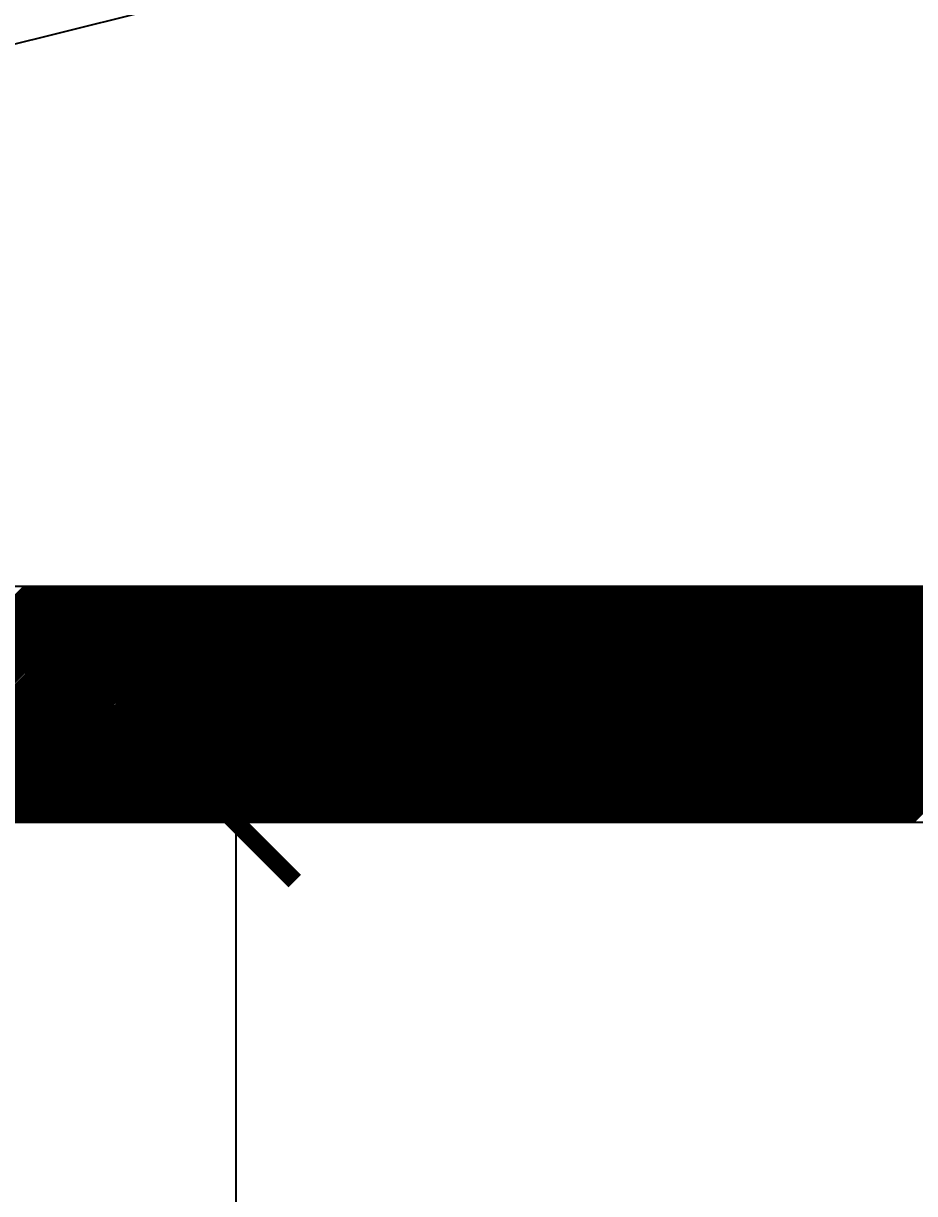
# Model space of a CAD drawing. Header units: millimetres. Extents: x -72 to 470, y 3 to 161.
# Drawn here: x 432.6926 to 433.0702, y 60.8379 to 61.3339 of the extents above; entities that cross this region are included whole.
import ezdxf

# ---------------------------------------------------------------- set-up
doc = ezdxf.new("R2010")
doc.units = ezdxf.units.MM
doc.layers.get('0').update_dxf_attribs({"color": 3})
doc.layers.add('COTAS', color=7, linetype='Continuous')
doc.layers.add('LAYER2', color=5, linetype='Continuous')
doc.styles.get("Standard").update_dxf_attribs({"font": 'arial.ttf'})
doc.dimstyles.new('ISO-25', dxfattribs={"dimtxt": 0.1, "dimasz": 0.05, "dimexe": 1.25, "dimexo": 0.625, "dimgap": 0.1, "dimtad": 1, "dimzin": 1, "dimtxsty": 'Standard', "dimblk": 'ARCHTICK', "dimcen": 2.5, "dimse1": 1, "dimse2": 1, "dimazin": 3, "dimtfac": 1, "dimtmove": 0, "dimatfit": 3, "dimldrblk": 'ARCHTICK', "dimfxl": 1, "dimarcsym": 0})

# ---------------------------------------------------------------- blocks, each defined once
blk = doc.blocks.new('_ArchTick')
at = {"color": 0, "linetype": 'ByBlock', "const_width": 0.15}
blk.add_lwpolyline([(-0.5, -0.5), (0.5, 0.5)], dxfattribs=at)
blk = doc.blocks.new('*D81')
at = {"layer": 'COTAS', "color": 0, "lineweight": -2, "transparency": 16777216}
blk.add_line((432.78259, 60.99538), (432.78259, 57.99538), dxfattribs=at)
at = {"layer": 'Defpoints', "color": 0, "transparency": 16777216}
for p in [(432.64947, 60.99538), (432.64947, 57.99538), (432.78259, 57.99538)]:
    blk.add_point(p, dxfattribs=at)
at = {"layer": 'COTAS', "color": 0, "lineweight": -2, "transparency": 16777216, "xscale": 0.05, "yscale": 0.05, "zscale": 0.05}
for p, rotation in [((432.78259, 60.99538), 90), ((432.78259, 57.99538), 270)]:
    blk.add_blockref('_ArchTick', p, dxfattribs=dict(at, rotation=rotation))
at = {"layer": 'COTAS', "color": 0, "transparency": 16777216, "insert": (432.62249, 59.49538), "char_height": 0.1, "attachment_point": 5, "rotation": 90}
blk.add_mtext('3,00', dxfattribs=at)

msp = doc.modelspace()

# ---------------------------------------------------------------- linework, layer by layer
at = {"layer": 'LAYER2'}
for p, q in [((437.07023, 62.42038), (431.78236, 61.09841)), ((432.27023, 61.09538), (440.92023, 61.09538)), ((432.27023, 60.99538), (433.77023, 60.99538))]:
    msp.add_line(p, q, dxfattribs=at)
at = {"layer": 'LAYER2', "color": 252, "linetype": 'Continuous', "true_color": 0x939598}
for p, q in [((432.59296, 60.99538), (432.69296, 61.09538)), ((432.59341, 60.99538), (432.69341, 61.09538)), ((432.59431, 60.99538), (432.69431, 61.09538)), ((432.59476, 60.99538), (432.69476, 61.09538)), ((432.59565, 60.99538), (432.69565, 61.09538)), ((432.5961, 60.99538), (432.6961, 61.09538)), ((432.597, 60.99538), (432.697, 61.09538)), ((432.59745, 60.99538), (432.69745, 61.09538)), ((432.59835, 60.99538), (432.69835, 61.09538)), ((432.5988, 60.99538), (432.6988, 61.09538)), ((432.5997, 60.99538), (432.6997, 61.09538)), ((432.60014, 60.99538), (432.70014, 61.09538)), ((432.60104, 60.99538), (432.70104, 61.09538)), ((432.60149, 60.99538), (432.70149, 61.09538)), ((432.60239, 60.99538), (432.70239, 61.09538)), ((432.60284, 60.99538), (432.70284, 61.09538)), ((432.60374, 60.99538), (432.70374, 61.09538)), ((432.60419, 60.99538), (432.70419, 61.09538)), ((432.60508, 60.99538), (432.70508, 61.09538)), ((432.60553, 60.99538), (432.70553, 61.09538)), ((432.60643, 60.99538), (432.70643, 61.09538)), ((432.60688, 60.99538), (432.70688, 61.09538)), ((432.60778, 60.99538), (432.70778, 61.09538)), ((432.60823, 60.99538), (432.70823, 61.09538)), ((432.60912, 60.99538), (432.70912, 61.09538)), ((432.60957, 60.99538), (432.70957, 61.09538)), ((432.61047, 60.99538), (432.71047, 61.09538)), ((432.61092, 60.99538), (432.71092, 61.09538)), ((432.61182, 60.99538), (432.71182, 61.09538)), ((432.61227, 60.99538), (432.71227, 61.09538)), ((432.61317, 60.99538), (432.71317, 61.09538)), ((432.61361, 60.99538), (432.71361, 61.09538)), ((432.61451, 60.99538), (432.71451, 61.09538)), ((432.61496, 60.99538), (432.71496, 61.09538)), ((432.61586, 60.99538), (432.71586, 61.09538)), ((432.61631, 60.99538), (432.71631, 61.09538)), ((432.61721, 60.99538), (432.71721, 61.09538)), ((432.61766, 60.99538), (432.71766, 61.09538)), ((432.61855, 60.99538), (432.71855, 61.09538)), ((432.619, 60.99538), (432.719, 61.09538)), ((432.6199, 60.99538), (432.7199, 61.09538)), ((432.62035, 60.99538), (432.72035, 61.09538)), ((432.62125, 60.99538), (432.72125, 61.09538)), ((432.6217, 60.99538), (432.7217, 61.09538)), ((432.6226, 60.99538), (432.7226, 61.09538)), ((432.62304, 60.99538), (432.72304, 61.09538)), ((432.62394, 60.99538), (432.72394, 61.09538)), ((432.62439, 60.99538), (432.72439, 61.09538)), ((432.62529, 60.99538), (432.72529, 61.09538)), ((432.62574, 60.99538), (432.72574, 61.09538)), ((432.62664, 60.99538), (432.72664, 61.09538)), ((432.62709, 60.99538), (432.72709, 61.09538)), ((432.62798, 60.99538), (432.72798, 61.09538)), ((432.62843, 60.99538), (432.72843, 61.09538)), ((432.62933, 60.99538), (432.72933, 61.09538)), ((432.62978, 60.99538), (432.72978, 61.09538)), ((432.63068, 60.99538), (432.73068, 61.09538)), ((432.63113, 60.99538), (432.73113, 61.09538)), ((432.63202, 60.99538), (432.73202, 61.09538)), ((432.63247, 60.99538), (432.73247, 61.09538)), ((432.63337, 60.99538), (432.73337, 61.09538)), ((432.63382, 60.99538), (432.73382, 61.09538)), ((432.63472, 60.99538), (432.73472, 61.09538)), ((432.63517, 60.99538), (432.73517, 61.09538)), ((432.63607, 60.99538), (432.73607, 61.09538)), ((432.63651, 60.99538), (432.73651, 61.09538)), ((432.63741, 60.99538), (432.73741, 61.09538)), ((432.63786, 60.99538), (432.73786, 61.09538)), ((432.63876, 60.99538), (432.73876, 61.09538)), ((432.63921, 60.99538), (432.73921, 61.09538)), ((432.64011, 60.99538), (432.74011, 61.09538)), ((432.64056, 60.99538), (432.74056, 61.09538)), ((432.64145, 60.99538), (432.74145, 61.09538)), ((432.6419, 60.99538), (432.7419, 61.09538)), ((432.6428, 60.99538), (432.7428, 61.09538)), ((432.64325, 60.99538), (432.74325, 61.09538)), ((432.64415, 60.99538), (432.74415, 61.09538)), ((432.6446, 60.99538), (432.7446, 61.09538)), ((432.64549, 60.99538), (432.74549, 61.09538)), ((432.64594, 60.99538), (432.74594, 61.09538)), ((432.64684, 60.99538), (432.74684, 61.09538)), ((432.64729, 60.99538), (432.74729, 61.09538)), ((432.64819, 60.99538), (432.74819, 61.09538)), ((432.64864, 60.99538), (432.74864, 61.09538)), ((432.64954, 60.99538), (432.74954, 61.09538)), ((432.64998, 60.99538), (432.74998, 61.09538)), ((432.65088, 60.99538), (432.75088, 61.09538)), ((432.65133, 60.99538), (432.75133, 61.09538)), ((432.65223, 60.99538), (432.75223, 61.09538)), ((432.65268, 60.99538), (432.75268, 61.09538)), ((432.65358, 60.99538), (432.75358, 61.09538)), ((432.65403, 60.99538), (432.75403, 61.09538)), ((432.65492, 60.99538), (432.75492, 61.09538)), ((432.65537, 60.99538), (432.75537, 61.09538)), ((432.65627, 60.99538), (432.75627, 61.09538)), ((432.65672, 60.99538), (432.75672, 61.09538)), ((432.65762, 60.99538), (432.75762, 61.09538)), ((432.65807, 60.99538), (432.75807, 61.09538)), ((432.65897, 60.99538), (432.75897, 61.09538)), ((432.65941, 60.99538), (432.75941, 61.09538)), ((432.66031, 60.99538), (432.76031, 61.09538)), ((432.66076, 60.99538), (432.76076, 61.09538)), ((432.66166, 60.99538), (432.76166, 61.09538)), ((432.66211, 60.99538), (432.76211, 61.09538)), ((432.66301, 60.99538), (432.76301, 61.09538)), ((432.66346, 60.99538), (432.76346, 61.09538)), ((432.66435, 60.99538), (432.76435, 61.09538)), ((432.6648, 60.99538), (432.7648, 61.09538)), ((432.6657, 60.99538), (432.7657, 61.09538)), ((432.66615, 60.99538), (432.76615, 61.09538)), ((432.66705, 60.99538), (432.76705, 61.09538)), ((432.6675, 60.99538), (432.7675, 61.09538)), ((432.66839, 60.99538), (432.76839, 61.09538)), ((432.66884, 60.99538), (432.76884, 61.09538)), ((432.66974, 60.99538), (432.76974, 61.09538)), ((432.67019, 60.99538), (432.77019, 61.09538)), ((432.67109, 60.99538), (432.77109, 61.09538)), ((432.67154, 60.99538), (432.77154, 61.09538)), ((432.67244, 60.99538), (432.77244, 61.09538)), ((432.67288, 60.99538), (432.77288, 61.09538)), ((432.67378, 60.99538), (432.77378, 61.09538)), ((432.67423, 60.99538), (432.77423, 61.09538)), ((432.67513, 60.99538), (432.77513, 61.09538)), ((432.67558, 60.99538), (432.77558, 61.09538)), ((432.67648, 60.99538), (432.77648, 61.09538)), ((432.67693, 60.99538), (432.77693, 61.09538)), ((432.67782, 60.99538), (432.77782, 61.09538)), ((432.67827, 60.99538), (432.77827, 61.09538)), ((432.67917, 60.99538), (432.77917, 61.09538)), ((432.67962, 60.99538), (432.77962, 61.09538)), ((432.68052, 60.99538), (432.78052, 61.09538)), ((432.68097, 60.99538), (432.78097, 61.09538)), ((432.68186, 60.99538), (432.78186, 61.09538)), ((432.68231, 60.99538), (432.78231, 61.09538)), ((432.68321, 60.99538), (432.78321, 61.09538)), ((432.68366, 60.99538), (432.78366, 61.09538)), ((432.68456, 60.99538), (432.78456, 61.09538)), ((432.68501, 60.99538), (432.78501, 61.09538)), ((432.68591, 60.99538), (432.78591, 61.09538)), ((432.68635, 60.99538), (432.78635, 61.09538)), ((432.68725, 60.99538), (432.78725, 61.09538)), ((432.6877, 60.99538), (432.7877, 61.09538)), ((432.6886, 60.99538), (432.7886, 61.09538)), ((432.68905, 60.99538), (432.78905, 61.09538)), ((432.68995, 60.99538), (432.78995, 61.09538)), ((432.6904, 60.99538), (432.7904, 61.09538)), ((432.69129, 60.99538), (432.79129, 61.09538)), ((432.69174, 60.99538), (432.79174, 61.09538)), ((432.69264, 60.99538), (432.79264, 61.09538)), ((432.69309, 60.99538), (432.79309, 61.09538)), ((432.69399, 60.99538), (432.79399, 61.09538)), ((432.69444, 60.99538), (432.79444, 61.09538)), ((432.69534, 60.99538), (432.79534, 61.09538)), ((432.69578, 60.99538), (432.79578, 61.09538)), ((432.69668, 60.99538), (432.79668, 61.09538)), ((432.69713, 60.99538), (432.79713, 61.09538)), ((432.69803, 60.99538), (432.79803, 61.09538)), ((432.69848, 60.99538), (432.79848, 61.09538)), ((432.69938, 60.99538), (432.79938, 61.09538)), ((432.69983, 60.99538), (432.79983, 61.09538)), ((432.70072, 60.99538), (432.80072, 61.09538)), ((432.70117, 60.99538), (432.80117, 61.09538)), ((432.70207, 60.99538), (432.80207, 61.09538)), ((432.70252, 60.99538), (432.80252, 61.09538)), ((432.70342, 60.99538), (432.80342, 61.09538)), ((432.70387, 60.99538), (432.80387, 61.09538)), ((432.70476, 60.99538), (432.80476, 61.09538)), ((432.70521, 60.99538), (432.80521, 61.09538)), ((432.70611, 60.99538), (432.80611, 61.09538)), ((432.70656, 60.99538), (432.80656, 61.09538)), ((432.70746, 60.99538), (432.80746, 61.09538)), ((432.70791, 60.99538), (432.80791, 61.09538)), ((432.70881, 60.99538), (432.80881, 61.09538)), ((432.70925, 60.99538), (432.80925, 61.09538)), ((432.71015, 60.99538), (432.81015, 61.09538)), ((432.7106, 60.99538), (432.8106, 61.09538)), ((432.7115, 60.99538), (432.8115, 61.09538)), ((432.71195, 60.99538), (432.81195, 61.09538)), ((432.71285, 60.99538), (432.81285, 61.09538)), ((432.7133, 60.99538), (432.8133, 61.09538)), ((432.71419, 60.99538), (432.81419, 61.09538)), ((432.71464, 60.99538), (432.81464, 61.09538)), ((432.71554, 60.99538), (432.81554, 61.09538)), ((432.71599, 60.99538), (432.81599, 61.09538)), ((432.71689, 60.99538), (432.81689, 61.09538)), ((432.71734, 60.99538), (432.81734, 61.09538)), ((432.71823, 60.99538), (432.81823, 61.09538)), ((432.71868, 60.99538), (432.81868, 61.09538)), ((432.71958, 60.99538), (432.81958, 61.09538)), ((432.72003, 60.99538), (432.82003, 61.09538)), ((432.72093, 60.99538), (432.82093, 61.09538)), ((432.72138, 60.99538), (432.82138, 61.09538)), ((432.72228, 60.99538), (432.82228, 61.09538)), ((432.72272, 60.99538), (432.82272, 61.09538)), ((432.72362, 60.99538), (432.82362, 61.09538)), ((432.72407, 60.99538), (432.82407, 61.09538)), ((432.72497, 60.99538), (432.82497, 61.09538)), ((432.72542, 60.99538), (432.82542, 61.09538)), ((432.72632, 60.99538), (432.82632, 61.09538)), ((432.72677, 60.99538), (432.82677, 61.09538)), ((432.72766, 60.99538), (432.82766, 61.09538)), ((432.72811, 60.99538), (432.82811, 61.09538)), ((432.72901, 60.99538), (432.82901, 61.09538)), ((432.72946, 60.99538), (432.82946, 61.09538)), ((432.73036, 60.99538), (432.83036, 61.09538)), ((432.73081, 60.99538), (432.83081, 61.09538)), ((432.73171, 60.99538), (432.83171, 61.09538)), ((432.73215, 60.99538), (432.83215, 61.09538)), ((432.73305, 60.99538), (432.83305, 61.09538)), ((432.7335, 60.99538), (432.8335, 61.09538)), ((432.7344, 60.99538), (432.8344, 61.09538)), ((432.73485, 60.99538), (432.83485, 61.09538)), ((432.73575, 60.99538), (432.83575, 61.09538)), ((432.7362, 60.99538), (432.8362, 61.09538)), ((432.73709, 60.99538), (432.83709, 61.09538)), ((432.73754, 60.99538), (432.83754, 61.09538)), ((432.73844, 60.99538), (432.83844, 61.09538)), ((432.73889, 60.99538), (432.83889, 61.09538)), ((432.73979, 60.99538), (432.83979, 61.09538)), ((432.74024, 60.99538), (432.84024, 61.09538)), ((432.74113, 60.99538), (432.84113, 61.09538)), ((432.74158, 60.99538), (432.84158, 61.09538)), ((432.74248, 60.99538), (432.84248, 61.09538)), ((432.74293, 60.99538), (432.84293, 61.09538)), ((432.74383, 60.99538), (432.84383, 61.09538)), ((432.74428, 60.99538), (432.84428, 61.09538)), ((432.74518, 60.99538), (432.84518, 61.09538)), ((432.74562, 60.99538), (432.84562, 61.09538)), ((432.74652, 60.99538), (432.84652, 61.09538)), ((432.74697, 60.99538), (432.84697, 61.09538)), ((432.74787, 60.99538), (432.84787, 61.09538)), ((432.74832, 60.99538), (432.84832, 61.09538)), ((432.74922, 60.99538), (432.84922, 61.09538)), ((432.74967, 60.99538), (432.84967, 61.09538)), ((432.75056, 60.99538), (432.85056, 61.09538)), ((432.75101, 60.99538), (432.85101, 61.09538)), ((432.75191, 60.99538), (432.85191, 61.09538)), ((432.75236, 60.99538), (432.85236, 61.09538)), ((432.75326, 60.99538), (432.85326, 61.09538)), ((432.75371, 60.99538), (432.85371, 61.09538)), ((432.7546, 60.99538), (432.8546, 61.09538)), ((432.75505, 60.99538), (432.85505, 61.09538)), ((432.75595, 60.99538), (432.85595, 61.09538)), ((432.7564, 60.99538), (432.8564, 61.09538)), ((432.7573, 60.99538), (432.8573, 61.09538)), ((432.75775, 60.99538), (432.85775, 61.09538)), ((432.75865, 60.99538), (432.85865, 61.09538)), ((432.75909, 60.99538), (432.85909, 61.09538)), ((432.75999, 60.99538), (432.85999, 61.09538)), ((432.76044, 60.99538), (432.86044, 61.09538)), ((432.76134, 60.99538), (432.86134, 61.09538)), ((432.76179, 60.99538), (432.86179, 61.09538)), ((432.76269, 60.99538), (432.86269, 61.09538)), ((432.76314, 60.99538), (432.86314, 61.09538)), ((432.76403, 60.99538), (432.86403, 61.09538)), ((432.76448, 60.99538), (432.86448, 61.09538)), ((432.76538, 60.99538), (432.86538, 61.09538)), ((432.76583, 60.99538), (432.86583, 61.09538)), ((432.76673, 60.99538), (432.86673, 61.09538)), ((432.76718, 60.99538), (432.86718, 61.09538)), ((432.76808, 60.99538), (432.86808, 61.09538)), ((432.76852, 60.99538), (432.86852, 61.09538)), ((432.76942, 60.99538), (432.86942, 61.09538)), ((432.76987, 60.99538), (432.86987, 61.09538)), ((432.77077, 60.99538), (432.87077, 61.09538)), ((432.77122, 60.99538), (432.87122, 61.09538)), ((432.77212, 60.99538), (432.87212, 61.09538)), ((432.77257, 60.99538), (432.87257, 61.09538)), ((432.77346, 60.99538), (432.87346, 61.09538)), ((432.77391, 60.99538), (432.87391, 61.09538)), ((432.77481, 60.99538), (432.87481, 61.09538)), ((432.77526, 60.99538), (432.87526, 61.09538)), ((432.77616, 60.99538), (432.87616, 61.09538)), ((432.77661, 60.99538), (432.87661, 61.09538)), ((432.7775, 60.99538), (432.8775, 61.09538)), ((432.77795, 60.99538), (432.87795, 61.09538)), ((432.77885, 60.99538), (432.87885, 61.09538)), ((432.7793, 60.99538), (432.8793, 61.09538)), ((432.7802, 60.99538), (432.8802, 61.09538)), ((432.78065, 60.99538), (432.88065, 61.09538)), ((432.78155, 60.99538), (432.88155, 61.09538)), ((432.78199, 60.99538), (432.88199, 61.09538)), ((432.78289, 60.99538), (432.88289, 61.09538)), ((432.78334, 60.99538), (432.88334, 61.09538)), ((432.78424, 60.99538), (432.88424, 61.09538)), ((432.78469, 60.99538), (432.88469, 61.09538)), ((432.78559, 60.99538), (432.88559, 61.09538)), ((432.78604, 60.99538), (432.88604, 61.09538)), ((432.78693, 60.99538), (432.88693, 61.09538)), ((432.78738, 60.99538), (432.88738, 61.09538)), ((432.78828, 60.99538), (432.88828, 61.09538)), ((432.78873, 60.99538), (432.88873, 61.09538)), ((432.78963, 60.99538), (432.88963, 61.09538)), ((432.79008, 60.99538), (432.89008, 61.09538)), ((432.79097, 60.99538), (432.89097, 61.09538)), ((432.79142, 60.99538), (432.89142, 61.09538)), ((432.79232, 60.99538), (432.89232, 61.09538)), ((432.79277, 60.99538), (432.89277, 61.09538)), ((432.79367, 60.99538), (432.89367, 61.09538)), ((432.79412, 60.99538), (432.89412, 61.09538)), ((432.79502, 60.99538), (432.89502, 61.09538)), ((432.79547, 60.99538), (432.89547, 61.09538)), ((432.79636, 60.99538), (432.89636, 61.09538)), ((432.79681, 60.99538), (432.89681, 61.09538)), ((432.79771, 60.99538), (432.89771, 61.09538)), ((432.79816, 60.99538), (432.89816, 61.09538)), ((432.79906, 60.99538), (432.89906, 61.09538)), ((432.79951, 60.99538), (432.89951, 61.09538)), ((432.8004, 60.99538), (432.9004, 61.09538)), ((432.80085, 60.99538), (432.90085, 61.09538)), ((432.80175, 60.99538), (432.90175, 61.09538)), ((432.8022, 60.99538), (432.9022, 61.09538)), ((432.8031, 60.99538), (432.9031, 61.09538)), ((432.80355, 60.99538), (432.90355, 61.09538)), ((432.80445, 60.99538), (432.90445, 61.09538)), ((432.80489, 60.99538), (432.90489, 61.09538)), ((432.80579, 60.99538), (432.90579, 61.09538)), ((432.80624, 60.99538), (432.90624, 61.09538)), ((432.80714, 60.99538), (432.90714, 61.09538)), ((432.80759, 60.99538), (432.90759, 61.09538)), ((432.80849, 60.99538), (432.90849, 61.09538)), ((432.80894, 60.99538), (432.90894, 61.09538)), ((432.80983, 60.99538), (432.90983, 61.09538)), ((432.81028, 60.99538), (432.91028, 61.09538)), ((432.81118, 60.99538), (432.91118, 61.09538)), ((432.81163, 60.99538), (432.91163, 61.09538)), ((432.81253, 60.99538), (432.91253, 61.09538)), ((432.81298, 60.99538), (432.91298, 61.09538)), ((432.81387, 60.99538), (432.91387, 61.09538)), ((432.81432, 60.99538), (432.91432, 61.09538)), ((432.81522, 60.99538), (432.91522, 61.09538)), ((432.81567, 60.99538), (432.91567, 61.09538)), ((432.81657, 60.99538), (432.91657, 61.09538)), ((432.81702, 60.99538), (432.91702, 61.09538)), ((432.81792, 60.99538), (432.91792, 61.09538)), ((432.81836, 60.99538), (432.91836, 61.09538)), ((432.81926, 60.99538), (432.91926, 61.09538)), ((432.81971, 60.99538), (432.91971, 61.09538)), ((432.82061, 60.99538), (432.92061, 61.09538)), ((432.82106, 60.99538), (432.92106, 61.09538)), ((432.82196, 60.99538), (432.92196, 61.09538)), ((432.82241, 60.99538), (432.92241, 61.09538)), ((432.8233, 60.99538), (432.9233, 61.09538)), ((432.82375, 60.99538), (432.92375, 61.09538)), ((432.82465, 60.99538), (432.92465, 61.09538)), ((432.8251, 60.99538), (432.9251, 61.09538)), ((432.826, 60.99538), (432.926, 61.09538)), ((432.82645, 60.99538), (432.92645, 61.09538)), ((432.82734, 60.99538), (432.92734, 61.09538)), ((432.82779, 60.99538), (432.92779, 61.09538)), ((432.82869, 60.99538), (432.92869, 61.09538)), ((432.82914, 60.99538), (432.92914, 61.09538)), ((432.83004, 60.99538), (432.93004, 61.09538)), ((432.83049, 60.99538), (432.93049, 61.09538)), ((432.83139, 60.99538), (432.93139, 61.09538)), ((432.83184, 60.99538), (432.93184, 61.09538)), ((432.83273, 60.99538), (432.93273, 61.09538)), ((432.83318, 60.99538), (432.93318, 61.09538)), ((432.83408, 60.99538), (432.93408, 61.09538)), ((432.83453, 60.99538), (432.93453, 61.09538)), ((432.83543, 60.99538), (432.93543, 61.09538)), ((432.83588, 60.99538), (432.93588, 61.09538)), ((432.83677, 60.99538), (432.93677, 61.09538)), ((432.83722, 60.99538), (432.93722, 61.09538)), ((432.83812, 60.99538), (432.93812, 61.09538)), ((432.83857, 60.99538), (432.93857, 61.09538)), ((432.83947, 60.99538), (432.93947, 61.09538)), ((432.83992, 60.99538), (432.93992, 61.09538)), ((432.84082, 60.99538), (432.94082, 61.09538)), ((432.84126, 60.99538), (432.94126, 61.09538)), ((432.84216, 60.99538), (432.94216, 61.09538)), ((432.84261, 60.99538), (432.94261, 61.09538)), ((432.84351, 60.99538), (432.94351, 61.09538)), ((432.84396, 60.99538), (432.94396, 61.09538)), ((432.84486, 60.99538), (432.94486, 61.09538)), ((432.84531, 60.99538), (432.94531, 61.09538)), ((432.8462, 60.99538), (432.9462, 61.09538)), ((432.84665, 60.99538), (432.94665, 61.09538)), ((432.84755, 60.99538), (432.94755, 61.09538)), ((432.848, 60.99538), (432.948, 61.09538)), ((432.8489, 60.99538), (432.9489, 61.09538)), ((432.84935, 60.99538), (432.94935, 61.09538)), ((432.85024, 60.99538), (432.95024, 61.09538)), ((432.85069, 60.99538), (432.95069, 61.09538)), ((432.85159, 60.99538), (432.95159, 61.09538)), ((432.85204, 60.99538), (432.95204, 61.09538)), ((432.85294, 60.99538), (432.95294, 61.09538)), ((432.85339, 60.99538), (432.95339, 61.09538)), ((432.85429, 60.99538), (432.95429, 61.09538)), ((432.85473, 60.99538), (432.95473, 61.09538)), ((432.85563, 60.99538), (432.95563, 61.09538)), ((432.85608, 60.99538), (432.95608, 61.09538)), ((432.85698, 60.99538), (432.95698, 61.09538)), ((432.85743, 60.99538), (432.95743, 61.09538)), ((432.85833, 60.99538), (432.95833, 61.09538)), ((432.85878, 60.99538), (432.95878, 61.09538)), ((432.85967, 60.99538), (432.95967, 61.09538)), ((432.86012, 60.99538), (432.96012, 61.09538)), ((432.86102, 60.99538), (432.96102, 61.09538)), ((432.86147, 60.99538), (432.96147, 61.09538)), ((432.86237, 60.99538), (432.96237, 61.09538)), ((432.86282, 60.99538), (432.96282, 61.09538)), ((432.86371, 60.99538), (432.96371, 61.09538)), ((432.86416, 60.99538), (432.96416, 61.09538)), ((432.86506, 60.99538), (432.96506, 61.09538)), ((432.86551, 60.99538), (432.96551, 61.09538)), ((432.86641, 60.99538), (432.96641, 61.09538)), ((432.86686, 60.99538), (432.96686, 61.09538)), ((432.86776, 60.99538), (432.96776, 61.09538)), ((432.86821, 60.99538), (432.96821, 61.09538)), ((432.8691, 60.99538), (432.9691, 61.09538)), ((432.86955, 60.99538), (432.96955, 61.09538)), ((432.87045, 60.99538), (432.97045, 61.09538)), ((432.8709, 60.99538), (432.9709, 61.09538)), ((432.8718, 60.99538), (432.9718, 61.09538)), ((432.87225, 60.99538), (432.97225, 61.09538)), ((432.87314, 60.99538), (432.97314, 61.09538)), ((432.87359, 60.99538), (432.97359, 61.09538)), ((432.87449, 60.99538), (432.97449, 61.09538)), ((432.87494, 60.99538), (432.97494, 61.09538)), ((432.87584, 60.99538), (432.97584, 61.09538)), ((432.87629, 60.99538), (432.97629, 61.09538)), ((432.87719, 60.99538), (432.97719, 61.09538)), ((432.87763, 60.99538), (432.97763, 61.09538)), ((432.87853, 60.99538), (432.97853, 61.09538)), ((432.87898, 60.99538), (432.97898, 61.09538)), ((432.87988, 60.99538), (432.97988, 61.09538)), ((432.88033, 60.99538), (432.98033, 61.09538)), ((432.88123, 60.99538), (432.98123, 61.09538)), ((432.88168, 60.99538), (432.98168, 61.09538)), ((432.88257, 60.99538), (432.98257, 61.09538)), ((432.88302, 60.99538), (432.98302, 61.09538)), ((432.88392, 60.99538), (432.98392, 61.09538)), ((432.88437, 60.99538), (432.98437, 61.09538)), ((432.88527, 60.99538), (432.98527, 61.09538)), ((432.88572, 60.99538), (432.98572, 61.09538)), ((432.88661, 60.99538), (432.98661, 61.09538)), ((432.88706, 60.99538), (432.98706, 61.09538)), ((432.88796, 60.99538), (432.98796, 61.09538)), ((432.88841, 60.99538), (432.98841, 61.09538)), ((432.88931, 60.99538), (432.98931, 61.09538)), ((432.88976, 60.99538), (432.98976, 61.09538)), ((432.89066, 60.99538), (432.99066, 61.09538)), ((432.8911, 60.99538), (432.9911, 61.09538)), ((432.892, 60.99538), (432.992, 61.09538)), ((432.89245, 60.99538), (432.99245, 61.09538)), ((432.89335, 60.99538), (432.99335, 61.09538)), ((432.8938, 60.99538), (432.9938, 61.09538)), ((432.8947, 60.99538), (432.9947, 61.09538)), ((432.89515, 60.99538), (432.99515, 61.09538)), ((432.89604, 60.99538), (432.99604, 61.09538)), ((432.89649, 60.99538), (432.99649, 61.09538)), ((432.89739, 60.99538), (432.99739, 61.09538)), ((432.89784, 60.99538), (432.99784, 61.09538)), ((432.89874, 60.99538), (432.99874, 61.09538)), ((432.89919, 60.99538), (432.99919, 61.09538)), ((432.90008, 60.99538), (433.00008, 61.09538)), ((432.90053, 60.99538), (433.00053, 61.09538)), ((432.90143, 60.99538), (433.00143, 61.09538)), ((432.90188, 60.99538), (433.00188, 61.09538)), ((432.90278, 60.99538), (433.00278, 61.09538)), ((432.90323, 60.99538), (433.00323, 61.09538)), ((432.90413, 60.99538), (433.00413, 61.09538)), ((432.90458, 60.99538), (433.00458, 61.09538)), ((432.90547, 60.99538), (433.00547, 61.09538)), ((432.90592, 60.99538), (433.00592, 61.09538)), ((432.90682, 60.99538), (433.00682, 61.09538)), ((432.90727, 60.99538), (433.00727, 61.09538)), ((432.90817, 60.99538), (433.00817, 61.09538)), ((432.90862, 60.99538), (433.00862, 61.09538)), ((432.90951, 60.99538), (433.00951, 61.09538)), ((432.90996, 60.99538), (433.00996, 61.09538)), ((432.91086, 60.99538), (433.01086, 61.09538)), ((432.91131, 60.99538), (433.01131, 61.09538)), ((432.91221, 60.99538), (433.01221, 61.09538)), ((432.91266, 60.99538), (433.01266, 61.09538)), ((432.91356, 60.99538), (433.01356, 61.09538)), ((432.914, 60.99538), (433.014, 61.09538)), ((432.9149, 60.99538), (433.0149, 61.09538)), ((432.91535, 60.99538), (433.01535, 61.09538)), ((432.91625, 60.99538), (433.01625, 61.09538)), ((432.9167, 60.99538), (433.0167, 61.09538)), ((432.9176, 60.99538), (433.0176, 61.09538)), ((432.91805, 60.99538), (433.01805, 61.09538)), ((432.91894, 60.99538), (433.01894, 61.09538)), ((432.91939, 60.99538), (433.01939, 61.09538)), ((432.92029, 60.99538), (433.02029, 61.09538)), ((432.92074, 60.99538), (433.02074, 61.09538)), ((432.92164, 60.99538), (433.02164, 61.09538)), ((432.92209, 60.99538), (433.02209, 61.09538)), ((432.92298, 60.99538), (433.02298, 61.09538)), ((432.92343, 60.99538), (433.02343, 61.09538)), ((432.92433, 60.99538), (433.02433, 61.09538)), ((432.92478, 60.99538), (433.02478, 61.09538)), ((432.92568, 60.99538), (433.02568, 61.09538)), ((432.92613, 60.99538), (433.02613, 61.09538)), ((432.92703, 60.99538), (433.02703, 61.09538)), ((432.92747, 60.99538), (433.02747, 61.09538)), ((432.92837, 60.99538), (433.02837, 61.09538)), ((432.92882, 60.99538), (433.02882, 61.09538)), ((432.92972, 60.99538), (433.02972, 61.09538)), ((432.93017, 60.99538), (433.03017, 61.09538)), ((432.93107, 60.99538), (433.03107, 61.09538)), ((432.93152, 60.99538), (433.03152, 61.09538)), ((432.93241, 60.99538), (433.03241, 61.09538)), ((432.93286, 60.99538), (433.03286, 61.09538)), ((432.93376, 60.99538), (433.03376, 61.09538)), ((432.93421, 60.99538), (433.03421, 61.09538)), ((432.93511, 60.99538), (433.03511, 61.09538)), ((432.93556, 60.99538), (433.03556, 61.09538)), ((432.93646, 60.99538), (433.03646, 61.09538)), ((432.9369, 60.99538), (433.0369, 61.09538)), ((432.9378, 60.99538), (433.0378, 61.09538)), ((432.93825, 60.99538), (433.03825, 61.09538)), ((432.93915, 60.99538), (433.03915, 61.09538)), ((432.9396, 60.99538), (433.0396, 61.09538)), ((432.9405, 60.99538), (433.0405, 61.09538)), ((432.94095, 60.99538), (433.04095, 61.09538)), ((432.94184, 60.99538), (433.04184, 61.09538)), ((432.94229, 60.99538), (433.04229, 61.09538)), ((432.94319, 60.99538), (433.04319, 61.09538)), ((432.94364, 60.99538), (433.04364, 61.09538)), ((432.94454, 60.99538), (433.04454, 61.09538)), ((432.94499, 60.99538), (433.04499, 61.09538)), ((432.94588, 60.99538), (433.04588, 61.09538)), ((432.94633, 60.99538), (433.04633, 61.09538)), ((432.94723, 60.99538), (433.04723, 61.09538)), ((432.94768, 60.99538), (433.04768, 61.09538)), ((432.94858, 60.99538), (433.04858, 61.09538)), ((432.94903, 60.99538), (433.04903, 61.09538)), ((432.94993, 60.99538), (433.04993, 61.09538)), ((432.95037, 60.99538), (433.05037, 61.09538)), ((432.95127, 60.99538), (433.05127, 61.09538)), ((432.95172, 60.99538), (433.05172, 61.09538)), ((432.95262, 60.99538), (433.05262, 61.09538)), ((432.95307, 60.99538), (433.05307, 61.09538)), ((432.95397, 60.99538), (433.05397, 61.09538)), ((432.95442, 60.99538), (433.05442, 61.09538)), ((432.95531, 60.99538), (433.05531, 61.09538)), ((432.95576, 60.99538), (433.05576, 61.09538)), ((432.95666, 60.99538), (433.05666, 61.09538)), ((432.95711, 60.99538), (433.05711, 61.09538)), ((432.95801, 60.99538), (433.05801, 61.09538)), ((432.95846, 60.99538), (433.05846, 61.09538)), ((432.95935, 60.99538), (433.05935, 61.09538)), ((432.9598, 60.99538), (433.0598, 61.09538)), ((432.9607, 60.99538), (433.0607, 61.09538)), ((432.96115, 60.99538), (433.06115, 61.09538)), ((432.96205, 60.99538), (433.06205, 61.09538)), ((432.9625, 60.99538), (433.0625, 61.09538)), ((432.9634, 60.99538), (433.0634, 61.09538)), ((432.96384, 60.99538), (433.06384, 61.09538)), ((432.96474, 60.99538), (433.06474, 61.09538)), ((432.96519, 60.99538), (433.06519, 61.09538)), ((432.96609, 60.99538), (433.06609, 61.09538)), ((432.96654, 60.99538), (433.06654, 61.09538)), ((432.96744, 60.99538), (433.06744, 61.09538)), ((432.96789, 60.99538), (433.06789, 61.09538)), ((432.96878, 60.99538), (433.06878, 61.09538)), ((432.96923, 60.99538), (433.06923, 61.09538)), ((432.97013, 60.99538), (433.07013, 61.09538)), ((432.97058, 60.99538), (433.07058, 61.09538)), ((432.97148, 60.99538), (433.07148, 61.09538)), ((432.97193, 60.99538), (433.07193, 61.09538)), ((432.97283, 60.99538), (433.07283, 61.09538)), ((432.97327, 60.99538), (433.07327, 61.09538)), ((432.97417, 60.99538), (433.07417, 61.09538)), ((432.97462, 60.99538), (433.07462, 61.09538)), ((432.97552, 60.99538), (433.07552, 61.09538)), ((432.97597, 60.99538), (433.07597, 61.09538)), ((432.97687, 60.99538), (433.07687, 61.09538)), ((432.97732, 60.99538), (433.07732, 61.09538)), ((432.97821, 60.99538), (433.07821, 61.09538)), ((432.97866, 60.99538), (433.07866, 61.09538)), ((432.97956, 60.99538), (433.07956, 61.09538)), ((432.98001, 60.99538), (433.08001, 61.09538)), ((432.98091, 60.99538), (433.08091, 61.09538)), ((432.98136, 60.99538), (433.08136, 61.09538)), ((432.98225, 60.99538), (433.08225, 61.09538)), ((432.9827, 60.99538), (433.0827, 61.09538)), ((432.9836, 60.99538), (433.0836, 61.09538)), ((432.98405, 60.99538), (433.08405, 61.09538)), ((432.98495, 60.99538), (433.08495, 61.09538)), ((432.9854, 60.99538), (433.0854, 61.09538)), ((432.9863, 60.99538), (433.0863, 61.09538)), ((432.98674, 60.99538), (433.08674, 61.09538)), ((432.98764, 60.99538), (433.08764, 61.09538)), ((432.98809, 60.99538), (433.08809, 61.09538)), ((432.98899, 60.99538), (433.08899, 61.09538)), ((432.98944, 60.99538), (433.08944, 61.09538)), ((432.99034, 60.99538), (433.09034, 61.09538)), ((432.99079, 60.99538), (433.09079, 61.09538)), ((432.99168, 60.99538), (433.09168, 61.09538)), ((432.99213, 60.99538), (433.09213, 61.09538)), ((432.99303, 60.99538), (433.09303, 61.09538)), ((432.99348, 60.99538), (433.09348, 61.09538)), ((432.99438, 60.99538), (433.09438, 61.09538)), ((432.99483, 60.99538), (433.09483, 61.09538)), ((432.99572, 60.99538), (433.09572, 61.09538)), ((432.99617, 60.99538), (433.09617, 61.09538)), ((432.99707, 60.99538), (433.09707, 61.09538)), ((432.99752, 60.99538), (433.09752, 61.09538)), ((432.99842, 60.99538), (433.09842, 61.09538)), ((432.99887, 60.99538), (433.09887, 61.09538)), ((432.99977, 60.99538), (433.09977, 61.09538)), ((433.00021, 60.99538), (433.10021, 61.09538)), ((433.00111, 60.99538), (433.10111, 61.09538)), ((433.00156, 60.99538), (433.10156, 61.09538)), ((433.00246, 60.99538), (433.10246, 61.09538)), ((433.00291, 60.99538), (433.10291, 61.09538)), ((433.00381, 60.99538), (433.10381, 61.09538)), ((433.00426, 60.99538), (433.10426, 61.09538)), ((433.00515, 60.99538), (433.10515, 61.09538)), ((433.0056, 60.99538), (433.1056, 61.09538)), ((433.0065, 60.99538), (433.1065, 61.09538)), ((433.00695, 60.99538), (433.10695, 61.09538)), ((433.00785, 60.99538), (433.10785, 61.09538)), ((433.0083, 60.99538), (433.1083, 61.09538)), ((433.0092, 60.99538), (433.1092, 61.09538)), ((433.00964, 60.99538), (433.10964, 61.09538)), ((433.01054, 60.99538), (433.11054, 61.09538)), ((433.01099, 60.99538), (433.11099, 61.09538)), ((433.01189, 60.99538), (433.11189, 61.09538)), ((433.01234, 60.99538), (433.11234, 61.09538)), ((433.01324, 60.99538), (433.11324, 61.09538)), ((433.01369, 60.99538), (433.11369, 61.09538)), ((433.01458, 60.99538), (433.11458, 61.09538)), ((433.01503, 60.99538), (433.11503, 61.09538)), ((433.01593, 60.99538), (433.11593, 61.09538)), ((433.01638, 60.99538), (433.11638, 61.09538)), ((433.01728, 60.99538), (433.11728, 61.09538)), ((433.01773, 60.99538), (433.11773, 61.09538)), ((433.01862, 60.99538), (433.11862, 61.09538)), ((433.01907, 60.99538), (433.11907, 61.09538)), ((433.01997, 60.99538), (433.11997, 61.09538)), ((433.02042, 60.99538), (433.12042, 61.09538)), ((433.02132, 60.99538), (433.12132, 61.09538)), ((433.02177, 60.99538), (433.12177, 61.09538)), ((433.02267, 60.99538), (433.12267, 61.09538)), ((433.02311, 60.99538), (433.12311, 61.09538)), ((433.02401, 60.99538), (433.12401, 61.09538)), ((433.02446, 60.99538), (433.12446, 61.09538)), ((433.02536, 60.99538), (433.12536, 61.09538)), ((433.02581, 60.99538), (433.12581, 61.09538)), ((433.02671, 60.99538), (433.12671, 61.09538)), ((433.02716, 60.99538), (433.12716, 61.09538)), ((433.02805, 60.99538), (433.12805, 61.09538)), ((433.0285, 60.99538), (433.1285, 61.09538)), ((433.0294, 60.99538), (433.1294, 61.09538)), ((433.02985, 60.99538), (433.12985, 61.09538)), ((433.03075, 60.99538), (433.13075, 61.09538)), ((433.0312, 60.99538), (433.1312, 61.09538)), ((433.03209, 60.99538), (433.13209, 61.09538)), ((433.03254, 60.99538), (433.13254, 61.09538)), ((433.03344, 60.99538), (433.13344, 61.09538)), ((433.03389, 60.99538), (433.13389, 61.09538)), ((433.03479, 60.99538), (433.13479, 61.09538)), ((433.03524, 60.99538), (433.13524, 61.09538)), ((433.03614, 60.99538), (433.13614, 61.09538)), ((433.03658, 60.99538), (433.13658, 61.09538)), ((433.03748, 60.99538), (433.13748, 61.09538)), ((433.03793, 60.99538), (433.13793, 61.09538)), ((433.03883, 60.99538), (433.13883, 61.09538)), ((433.03928, 60.99538), (433.13928, 61.09538)), ((433.04018, 60.99538), (433.14018, 61.09538)), ((433.04063, 60.99538), (433.14063, 61.09538)), ((433.04152, 60.99538), (433.14152, 61.09538)), ((433.04197, 60.99538), (433.14197, 61.09538)), ((433.04287, 60.99538), (433.14287, 61.09538)), ((433.04332, 60.99538), (433.14332, 61.09538)), ((433.04422, 60.99538), (433.14422, 61.09538)), ((433.04467, 60.99538), (433.14467, 61.09538)), ((433.04557, 60.99538), (433.14557, 61.09538)), ((433.04601, 60.99538), (433.14601, 61.09538)), ((433.04691, 60.99538), (433.14691, 61.09538)), ((433.04736, 60.99538), (433.14736, 61.09538)), ((433.04826, 60.99538), (433.14826, 61.09538)), ((433.04871, 60.99538), (433.14871, 61.09538)), ((433.04961, 60.99538), (433.14961, 61.09538)), ((433.05006, 60.99538), (433.15006, 61.09538)), ((433.05095, 60.99538), (433.15095, 61.09538)), ((433.0514, 60.99538), (433.1514, 61.09538)), ((433.0523, 60.99538), (433.1523, 61.09538)), ((433.05275, 60.99538), (433.15275, 61.09538)), ((433.05365, 60.99538), (433.15365, 61.09538)), ((433.0541, 60.99538), (433.1541, 61.09538)), ((433.05499, 60.99538), (433.15499, 61.09538)), ((433.05544, 60.99538), (433.15544, 61.09538)), ((433.05634, 60.99538), (433.15634, 61.09538)), ((433.05679, 60.99538), (433.15679, 61.09538)), ((433.05769, 60.99538), (433.15769, 61.09538)), ((433.05814, 60.99538), (433.15814, 61.09538)), ((433.05904, 60.99538), (433.15904, 61.09538)), ((433.05948, 60.99538), (433.15948, 61.09538)), ((433.06038, 60.99538), (433.16038, 61.09538)), ((433.06083, 60.99538), (433.16083, 61.09538)), ((433.06173, 60.99538), (433.16173, 61.09538)), ((433.06218, 60.99538), (433.16218, 61.09538)), ((433.06308, 60.99538), (433.16308, 61.09538)), ((433.06353, 60.99538), (433.16353, 61.09538)), ((433.06442, 60.99538), (433.16442, 61.09538)), ((433.06487, 60.99538), (433.16487, 61.09538)), ((433.06577, 60.99538), (433.16577, 61.09538)), ((433.06622, 60.99538), (433.16622, 61.09538)), ((433.06712, 60.99538), (433.16712, 61.09538)), ((433.06757, 60.99538), (433.16757, 61.09538)), ((433.06846, 60.99538), (433.16846, 61.09538)), ((433.06891, 60.99538), (433.16891, 61.09538)), ((433.06981, 60.99538), (433.16981, 61.09538))]:
    msp.add_line(p, q, dxfattribs=at)

# ---------------------------------------------------------------- dimensions: what is measured, and where the dimension line sits
at = {"layer": 'COTAS'}
dim = msp.add_linear_dim(base=(432.78259, 57.99538), p1=(432.64947, 60.99538), p2=(432.64947, 57.99538), angle=90, dimstyle='ISO-25', dxfattribs=at)
dim.commit()
dim.dimension.update_dxf_attribs({"geometry": '*D81', "text_midpoint": (432.62249, 59.49538)})

doc.saveas('drawing.dxf')
